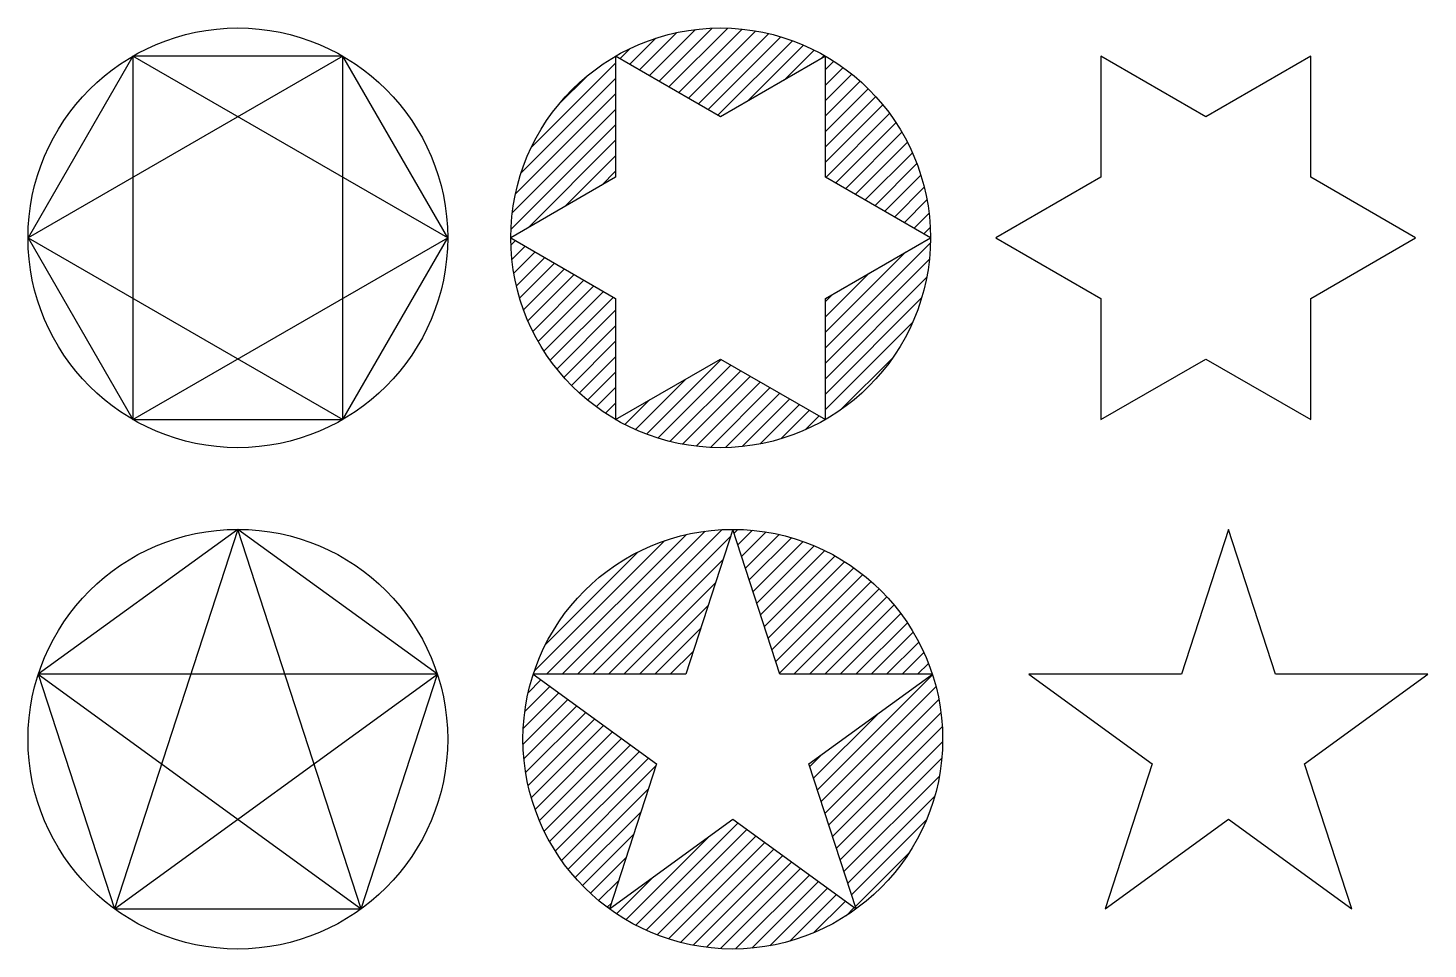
# Model space of a CAD drawing. Header units: inches. Extents: x 1259 to 3061, y 416 to 1602.
import ezdxf

# ---------------------------------------------------------------- set-up
doc = ezdxf.new("R2010")
doc.units = ezdxf.units.IN
doc.header["$MEASUREMENT"] = 0
for name, color, linetype, lineweight, plot in [('Forme combinate', 30, 'Continuous', 30, False), ('Forme cu hasura', 4, 'Continuous', 30, False), ('Forme simple', 6, 'Continuous', 30, False)]:
    doc.layers.add(name, color=color, linetype=linetype, lineweight=lineweight, plot=plot)

msp = doc.modelspace()

# ---------------------------------------------------------------- hatches: boundary and pattern name
at = {"layer": 'Forme cu hasura'}
h = msp.add_hatch(dxfattribs=at)
h.set_pattern_fill('ANSI31', color=256, scale=112.54153)
h.set_pattern_definition([(45, (-913.934, -2148.598), (-9.94736, 9.94736), [])])
h.paths.add_polyline_path([(1880.6, 1331.8), (2015.6, 1409.8), (2015.6, 1565.7, 0.267949)])
h.paths.add_polyline_path([(2015.6, 1097.9), (2015.6, 1253.8), (1880.6, 1331.8, 0.267949)])
h.paths.add_polyline_path([(2150.7, 1487.7), (2285.7, 1565.7, 0.267949), (2015.6, 1565.7)])
h.paths.add_polyline_path([(2285.7, 1409.8), (2420.8, 1331.8, 0.267949), (2285.7, 1565.7)])
h.paths.add_polyline_path([(2285.7, 1253.8), (2285.7, 1097.9, 0.267949), (2420.8, 1331.8)])
h.paths.add_polyline_path([(2150.7, 1175.8), (2015.6, 1097.9, 0.267949), (2285.7, 1097.9)])
h = msp.add_hatch(dxfattribs=at)
h.set_pattern_fill('ANSI31', color=256, scale=112.54153)
h.set_pattern_definition([(45, (-913.934, -1911.52), (-9.94736, 9.94736), [])])
h.paths.add_polyline_path([(1909.5, 770), (2105.8, 770), (2166.4, 956.6, 0.32492)])
h.paths.add_polyline_path([(2166.4, 956.6), (2227.1, 770), (2423.3, 770, 0.32492)])
h.paths.add_polyline_path([(2436.5, 686.5, 0.078702), (2423.3, 770), (2264.5, 654.6), (2325.2, 468, 0.240079)])
h.paths.add_polyline_path([(2166.4, 583.4), (2007.7, 468, 0.32492), (2325.2, 468)])
h.paths.add_polyline_path([(2007.7, 468), (2068.3, 654.6), (1909.5, 770, 0.078702), (1896.3, 686.5, 0.240079)])

# ---------------------------------------------------------------- linework, layer by layer
for p, q in [((2285.7, 1409.8), (2285.7, 1565.7)), ((2420.8, 1331.8), (2285.7, 1409.8)), ((2285.7, 1253.8), (2420.8, 1331.8)), ((2285.7, 1097.9), (2285.7, 1253.8)), ((2264.5, 654.6), (2423.3, 770)), ((2325.2, 468), (2264.5, 654.6))]:
    msp.add_line(p, q)
msp.add_lwpolyline([(1909.5, 770), (1909.5, 770)], close=True)
at = {"layer": 'Forme combinate'}
for p, q in [((1664.3, 1565.7), (1259.2, 1331.8)), ((1394.2, 1565.7), (1394.2, 1097.9)), ((1799.4, 1331.8), (1394.2, 1565.7)), ((1664.3, 1097.9), (1664.3, 1565.7)), ((1259.2, 1331.8), (1664.3, 1097.9)), ((1394.2, 1097.9), (1799.4, 1331.8)), ((1529.3, 956.6), (1370.5, 468)), ((1688, 468), (1529.3, 956.6)), ((1786.1, 770), (1272.4, 770)), ((1272.4, 770), (1688, 468)), ((1370.5, 468), (1786.1, 770))]:
    msp.add_line(p, q, dxfattribs=at)
for points in [[(1799.4, 1331.8), (1664.3, 1565.7), (1394.2, 1565.7), (1259.2, 1331.8), (1394.2, 1097.9), (1664.3, 1097.9)], [(1529.3, 956.6), (1272.4, 770), (1370.5, 468), (1688, 468), (1786.1, 770)]]:
    msp.add_lwpolyline(points, close=True, dxfattribs=at)
for centre in [(1529.3, 1331.8), (1529.3, 686.5)]:
    msp.add_circle(centre, 270.1, dxfattribs=at)
at = {"layer": 'Forme cu hasura'}
for p, q in [((2015.6, 1565.7), (2015.6, 1409.8)), ((2150.7, 1487.7), (2015.6, 1565.7)), ((2285.7, 1565.7), (2150.7, 1487.7)), ((2015.6, 1409.8), (1880.6, 1331.8)), ((1880.6, 1331.8), (2015.6, 1253.8)), ((2015.6, 1253.8), (2015.6, 1097.9)), ((2015.6, 1097.9), (2150.7, 1175.8)), ((2150.7, 1175.8), (2285.7, 1097.9)), ((2166.4, 956.6), (2105.8, 770)), ((2227.1, 770), (2166.4, 956.6)), ((2105.8, 770), (1909.5, 770)), ((1909.5, 770), (2068.3, 654.6)), ((2423.3, 770), (2227.1, 770)), ((2068.3, 654.6), (2007.7, 468)), ((2007.7, 468), (2166.4, 583.4)), ((2166.4, 583.4), (2325.2, 468))]:
    msp.add_line(p, q, dxfattribs=at)
for centre in [(2150.7, 1331.8), (2166.4, 686.5)]:
    msp.add_circle(centre, 270.1, dxfattribs=at)
at = {"layer": 'Forme simple'}
for p, q in [((2640.2, 1565.7), (2640.2, 1409.8)), ((2775.2, 1487.7), (2640.2, 1565.7)), ((2910.3, 1565.7), (2775.2, 1487.7)), ((2910.3, 1409.8), (2910.3, 1565.7)), ((2640.2, 1409.8), (2505.1, 1331.8)), ((3045.3, 1331.8), (2910.3, 1409.8)), ((2505.1, 1331.8), (2640.2, 1253.8)), ((2910.3, 1253.8), (3045.3, 1331.8)), ((2640.2, 1253.8), (2640.2, 1097.9)), ((2910.3, 1097.9), (2910.3, 1253.8)), ((2640.2, 1097.9), (2775.2, 1175.8)), ((2775.2, 1175.8), (2910.3, 1097.9)), ((2804.4, 956.6), (2743.8, 770)), ((2865.1, 770), (2804.4, 956.6)), ((2743.8, 770), (2547.5, 770)), ((2547.5, 770), (2706.3, 654.6)), ((3061.3, 770), (2865.1, 770)), ((2902.5, 654.6), (3061.3, 770)), ((2706.3, 654.6), (2645.7, 468)), ((2963.2, 468), (2902.5, 654.6)), ((2645.7, 468), (2804.4, 583.4)), ((2804.4, 583.4), (2963.2, 468))]:
    msp.add_line(p, q, dxfattribs=at)

doc.saveas('drawing.dxf')
